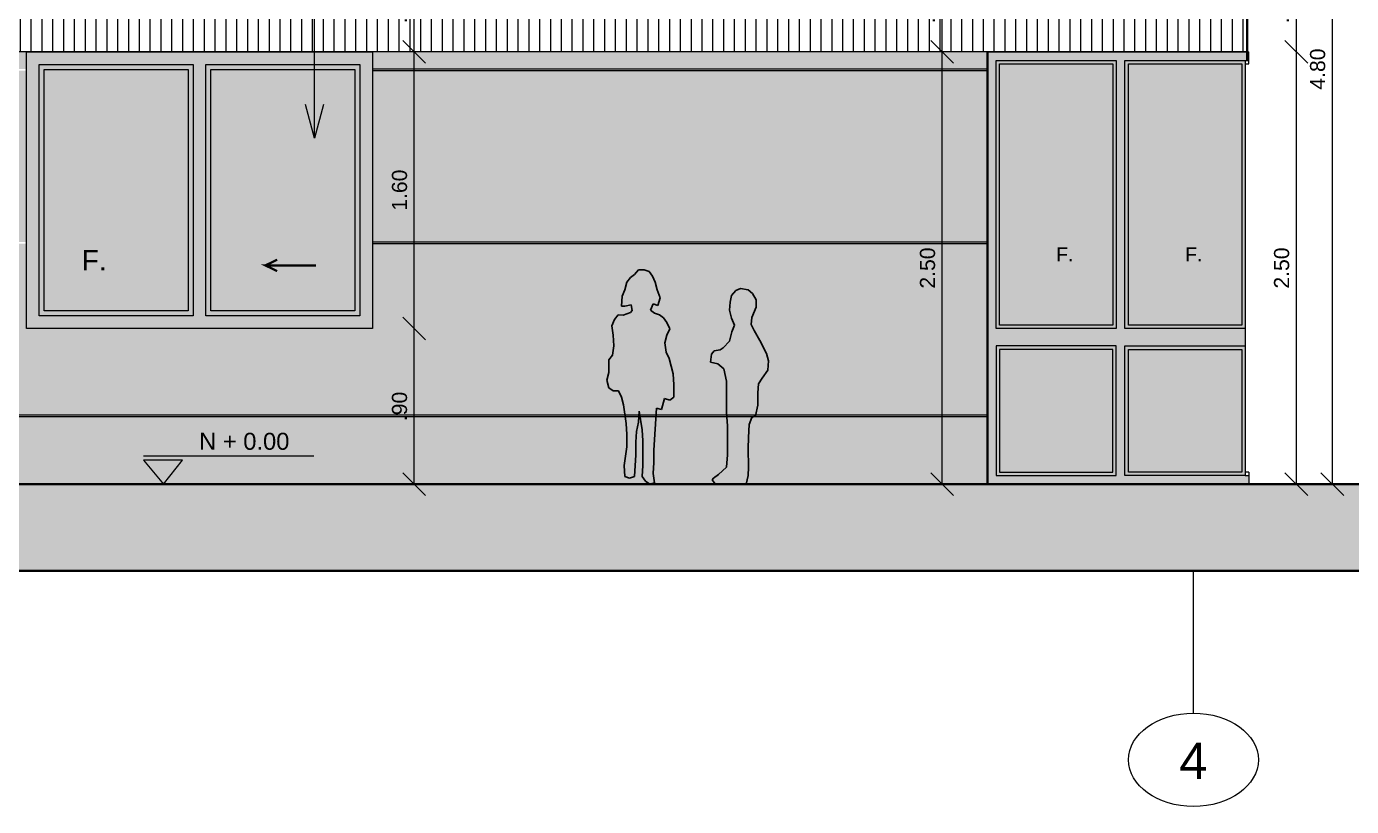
# Model space of a CAD drawing. Header units: metres. Extents: x 98211 to 98447, y 101204 to 101327.
# Drawn here: x 98428.15 to 98435.81, y 101317.55 to 101322.06 of the extents above; entities that cross this region are included whole.
import ezdxf
from ezdxf import colors
from ezdxf.entities.mleader import LeaderData, LeaderLine
from ezdxf.enums import TextEntityAlignment as Align
from ezdxf.math import Vec2, Vec3

# ---------------------------------------------------------------- set-up
doc = ezdxf.new("R2010")
doc.units = ezdxf.units.M
doc.header["$LTSCALE"] = 8
doc.header["$MEASUREMENT"] = 0
doc.header["$PDMODE"] = 1
doc.linetypes.add('DASHDOTX2', pattern=[2, 1, -0.5, 0, -0.5])
doc.layers.get('0').update_dxf_attribs({"linetype": 'CONTINUOUS', "lineweight": 9})
doc.layers.get('DEFPOINTS').update_dxf_attribs({"linetype": 'CONTINUOUS'})
for name, color, linetype, lineweight in [('A-PLAN-ACHU1', 105, 'CONTINUOUS', 9), ('A-PLAN-ACHU3', 250, 'CONTINUOUS', 0), ('A-PUER', 36, 'CONTINUOUS', 13), ('A-VENT', 1, 'CONTINUOUS', 15), ('A_ACHURADADOS', 9, 'CONTINUOUS', 0), ('A_EJES', 75, 'DASHDOTX2', 5), ('A_MURO', 7, 'CONTINUOUS', 40), ('A_MURO-ACHU', 254, 'CONTINUOUS', 0), ('A_PLAN-3', 51, 'CONTINUOUS', 40), ('A_PLAN-5', 100, 'CONTINUOUS', 20), ('A_PLAN-8', 8, 'CONTINUOUS', 13), ('A_TEXT-DIM', 54, 'CONTINUOUS', 13), ('A_TEXT-IDEN', 5, 'CONTINUOUS', 18), ('A_TEXT-NIVL', 54, 'CONTINUOUS', 20), ('A_TEXT-NOTA', 53, 'CONTINUOUS', 20), ('A_TEXT-SIMB', 195, 'CONTINUOUS', 20), ('A_VENT', 124, 'CONTINUOUS', 18)]:
    doc.layers.add(name, color=color, linetype=linetype, lineweight=lineweight)
doc.layers.add('personas', color=8, linetype='CONTINUOUS')
doc.layers.add('tr-blanco', color=7, linetype='CONTINUOUS', true_color=0xffffff)
doc.styles.add('ARIAL', font='arial.ttf')
doc.styles.add('DIM', font='arial.ttf')
doc.dimstyles.new('BAN_REP_1-50-2', dxfattribs={"dimtxt": 0.0875, "dimasz": 0.1313, "dimexe": 0.15, "dimexo": 0.03, "dimgap": 0.04, "dimtad": 1, "dimzin": 4, "dimdsep": 46, "dimtxsty": 'ARIAL', "dimblk": 'OBLIQUE', "dimcen": 0.075, "dimse1": 1, "dimse2": 1, "dimclrd": 256, "dimclre": 256, "dimclrt": 256, "dimadec": 0, "dimazin": 0, "dimtfac": 1, "dimtix": 1, "dimtofl": 0, "dimtmove": 1, "dimatfit": 3, "dimldrblk": 'OPEN90', "dimfxl": 1, "dimtolj": 1, "dimtzin": 0, "dimlwd": -1, "dimlwe": -1, "dimarcsym": 0})

# ---------------------------------------------------------------- blocks, each defined once
blk = doc.blocks.new('EJE')
at = {"layer": 'A_TEXT-SIMB'}
blk.add_ellipse((0, 0), major_axis=(-0.625, 0), ratio=0.7199999999997999, dxfattribs=at)
at = {"layer": 'A_TEXT-IDEN', "style": 'ARIAL'}
blk.add_attdef('EJE', text='', height=0.35, dxfattribs=at).set_placement((0, -0.1843279162767431), align=Align.CENTER)
blk = doc.blocks.new('Ventana 02')
at = {"layer": 'A-PLAN-ACHU1'}
h = blk.add_hatch(color=256, dxfattribs=at)
h.dxf.hatch_style = 1
h.set_gradient(color1=(91, 91, 91), color2=(173, 173, 173), tint=1)
h.paths.add_polyline_path([(99437.48780170607, 101768.1411029648), (99437.48780170607, 101766.6876389686), (99438.37691973078, 101766.6876389686), (99438.37691973078, 101768.1411029648)])
h.paths.add_polyline_path([(99438.34761253002, 101768.1117957641), (99438.34761253002, 101766.7169461693), (99437.51710890683, 101766.7169461693), (99437.51710890683, 101768.1117957641)], flags=16)
at = {"layer": 'A-PLAN-ACHU1', "true_color": 0x53c6c6, "transparency": 33554610}
h = blk.add_hatch(color=133, dxfattribs=at)
h.dxf.hatch_style = 1
h.set_gradient(color1=(158, 231, 255), tint=1)
h.paths.add_polyline_path([(99437.51710890683, 101766.7169461693), (99438.34761253002, 101766.7169461693), (99438.34761253002, 101768.1117957641), (99437.51710890683, 101768.1117957641)])
at = {"layer": 'A-PLAN-ACHU1'}
h = blk.add_hatch(color=256, dxfattribs=at)
h.dxf.hatch_style = 1
h.set_gradient(color1=(91, 91, 91), color2=(173, 173, 173), tint=1)
h.paths.add_polyline_path([(99438.45018773258, 101768.1411029648), (99438.45018773258, 101766.6876389686), (99439.33930575727, 101766.6876389685), (99439.33930575727, 101768.1411029648)])
h.paths.add_polyline_path([(99439.3099985565, 101768.1117957641), (99439.3099985565, 101766.7169461693), (99438.47949493333, 101766.7169461693), (99438.47949493333, 101768.1117957641)], flags=16)
at = {"layer": 'A-PLAN-ACHU1', "true_color": 0x53c6c6, "transparency": 33554610}
h = blk.add_hatch(color=133, dxfattribs=at)
h.dxf.hatch_style = 1
h.set_gradient(color1=(158, 231, 255), rotation=180, tint=1)
h.paths.add_polyline_path([(99438.47949493333, 101766.7169461693), (99439.3099985565, 101766.7169461693), (99439.3099985565, 101768.1117957641), (99438.47949493333, 101768.1117957641)])
at = {"layer": 'A-PUER', "transparency": 33554687}
h = blk.add_hatch(color=256, dxfattribs=at)
h.dxf.hatch_style = 1
h.set_gradient(color1=(91, 91, 91), color2=(214, 214, 214), rotation=199.87071594597154, tint=1, name='CURVED')
h.paths.add_polyline_path([(99437.41453370421, 101768.2143709667), (99437.41453370421, 101766.6143709667), (99439.41257375912, 101766.6143709667), (99439.41257375912, 101768.2143709667)])
h.paths.add_polyline_path([(99438.45018773258, 101768.1411029648), (99439.33930575727, 101768.1411029648), (99439.33930575727, 101766.6876389685), (99438.45018773258, 101766.6876389686)], flags=16)
h.paths.add_polyline_path([(99438.37691973078, 101768.1411029648), (99438.37691973078, 101766.6876389686), (99437.48780170607, 101766.6876389686), (99437.48780170607, 101768.1411029648)], flags=16)
h.paths.add_polyline_path([(99438.47949493333, 101768.1117957641), (99439.3099985565, 101768.1117957641), (99439.3099985565, 101766.7169461693), (99438.47949493333, 101766.7169461693)], flags=0)
h.paths.add_polyline_path([(99438.34761253002, 101768.1117957641), (99438.34761253002, 101766.7169461693), (99437.51710890683, 101766.7169461693), (99437.51710890683, 101768.1117957641)], flags=0)
at = {"layer": 'A-VENT'}
for points in [[(99437.41453370421, 101768.2143709667), (99439.41257375912, 101768.2143709667), (99439.41257375912, 101766.6143709667), (99437.41453370421, 101766.6143709667)], [(99438.37691973078, 101768.1411029648), (99438.37691973078, 101766.6876389686), (99437.48780170607, 101766.6876389686), (99437.48780170607, 101768.1411029648)], [(99438.45018773258, 101766.6876389686), (99438.45018773258, 101768.1411029648), (99439.33930575727, 101768.1411029648), (99439.33930575727, 101766.6876389685)]]:
    blk.add_lwpolyline(points, close=True, dxfattribs=at)
at = {"layer": 'A-VENT', "const_width": 0.01342507636606186}
blk.add_lwpolyline([(99439.08574373464, 101766.9794998997), (99438.79501444205, 101766.9794998997), (99438.86213982388, 101766.9464248163), (99438.79501444205, 101766.9794998997), (99438.86213982388, 101767.0125749832)], dxfattribs=at)
at = {"layer": 'A_PLAN-8'}
for points in [[(99438.34761253002, 101768.1117957641), (99438.34761253002, 101766.7169461693), (99437.51710890683, 101766.7169461693), (99437.51710890683, 101768.1117957641)], [(99438.47949493333, 101766.7169461693), (99438.47949493333, 101768.1117957641), (99439.3099985565, 101768.1117957641), (99439.3099985565, 101766.7169461693)]]:
    blk.add_lwpolyline(points, close=True, dxfattribs=at)
at = {"layer": 'A_TEXT-DIM', "color": 1, "insert": (99437.87799306186, 101767.0676968368), "char_height": 0.1172288029287937, "width": 26.61519963930784, "attachment_point": 3, "style": 'DIM'}
blk.add_mtext('F.', dxfattribs=at)
blk = doc.blocks.new('Ventana 03-1')
at = {"layer": 'A-PLAN-ACHU1', "true_color": 0x53c6c6, "transparency": 33554610}
h = blk.add_hatch(color=133, dxfattribs=at)
h.dxf.hatch_style = 1
h.set_gradient(color1=(158, 231, 255), tint=1)
h.paths.add_polyline_path([(99433.98170250664, 101759.7547895517), (99434.63670250667, 101759.7547895517), (99434.63670250667, 101761.2647895517), (99433.98170250664, 101761.2647895517)])
h = blk.add_hatch(color=133, dxfattribs=at)
h.dxf.hatch_style = 1
h.set_gradient(color1=(158, 231, 255), rotation=180, tint=1)
h.paths.add_polyline_path([(99434.72670250664, 101759.7547895517), (99435.38170250665, 101759.7547895524), (99435.38170250665, 101761.2647895524), (99434.72670250665, 101761.2647895517)])
h = blk.add_hatch(color=133, dxfattribs=at)
h.dxf.hatch_style = 1
h.set_gradient(color1=(158, 231, 255), tint=1)
h.paths.add_polyline_path([(99433.98170250664, 101759.6147895517), (99433.98170250664, 101758.9047895517), (99434.63670250667, 101758.9047895517), (99434.63670250667, 101759.6147895517)])
h = blk.add_hatch(color=133, dxfattribs=at)
h.dxf.hatch_style = 1
h.set_gradient(color1=(158, 231, 255), rotation=180, tint=1)
h.paths.add_polyline_path([(99435.38170250665, 101759.6147895524), (99434.72670250664, 101759.6147895517), (99434.72670250662, 101758.904789553), (99435.38170250665, 101758.9047895524)])
at = {"layer": 'A-PLAN-ACHU3'}
h = blk.add_hatch(color=252, dxfattribs=at)
h.dxf.hatch_style = 1
h.paths.add_polyline_path([(99434.65670250668, 101759.7347895517), (99434.65670250668, 101761.2847895517), (99433.96170250664, 101761.2847895517), (99433.96170250664, 101759.7347895517)])
h.paths.add_polyline_path([(99434.63670250667, 101761.2647895517), (99434.63670250667, 101759.7547895517), (99433.98170250664, 101759.7547895517), (99433.98170250664, 101761.2647895517)], flags=16)
h = blk.add_hatch(color=252, dxfattribs=at)
h.dxf.hatch_style = 1
h.paths.add_polyline_path([(99434.70670250665, 101761.2847895517), (99434.70670250664, 101759.7347895517), (99435.40170250666, 101759.7347895524), (99435.40170250666, 101761.2847895524)])
h.paths.add_polyline_path([(99435.38170250665, 101761.2647895524), (99434.72670250665, 101761.2647895517), (99434.72670250664, 101759.7547895517), (99435.38170250665, 101759.7547895524)], flags=16)
h = blk.add_hatch(color=252, dxfattribs=at)
h.dxf.hatch_style = 1
h.paths.add_polyline_path([(99434.65670250668, 101759.6347895517), (99433.96170250664, 101759.6347895517), (99433.96170250664, 101758.8847895517), (99434.65670250668, 101758.8847895517)])
h.paths.add_polyline_path([(99434.63670250667, 101759.6147895517), (99434.63670250667, 101758.9047895517), (99433.98170250664, 101758.9047895517), (99433.98170250664, 101759.6147895517)], flags=16)
h = blk.add_hatch(color=252, dxfattribs=at)
h.dxf.hatch_style = 1
h.paths.add_polyline_path([(99434.70670250664, 101759.6347895517), (99434.70670250662, 101758.884789553), (99435.40170250666, 101758.8847895524), (99435.40170250666, 101759.6347895524)])
h.paths.add_polyline_path([(99435.38170250665, 101759.6147895524), (99435.38170250665, 101758.9047895524), (99434.72670250662, 101758.904789553), (99434.72670250664, 101759.6147895517)], flags=16)
at = {"layer": 'A-PUER', "transparency": 33554687}
h = blk.add_hatch(color=256, dxfattribs=at)
h.dxf.hatch_style = 1
h.set_gradient(color1=(91, 91, 91), color2=(214, 214, 214), rotation=199.87071594597154, tint=1, name='CURVED')
h.paths.add_polyline_path([(99434.70670250664, 101759.7347895517), (99434.70670250665, 101761.2847895517), (99435.40170250666, 101761.2847895524), (99435.42170250666, 101761.2847895524), (99435.42170250666, 101761.3347895524), (99433.91170250665, 101761.3347895517), (99433.91170250665, 101758.8347895517), (99435.42170250666, 101758.8347895524), (99435.42170250666, 101758.8847895524), (99435.40170250666, 101758.8847895524), (99434.70670250662, 101758.884789553), (99434.70670250664, 101759.6347895517), (99435.40170250666, 101759.6347895524), (99435.40170250666, 101759.7347895524)])
h.paths.add_polyline_path([(99434.65670250668, 101759.7347895517), (99433.96170250664, 101759.7347895517), (99433.96170250664, 101761.2847895517), (99434.65670250668, 101761.2847895517)], flags=16)
h.paths.add_polyline_path([(99434.63670250667, 101759.7547895517), (99433.98170250664, 101759.7547895517), (99433.98170250664, 101761.2647895517), (99434.63670250667, 101761.2647895517)], flags=0)
h.paths.add_polyline_path([(99434.63670250667, 101759.6147895517), (99434.63670250667, 101758.9047895517), (99433.98170250664, 101758.9047895517), (99433.98170250664, 101759.6147895517)], flags=16)
at = {"layer": 'A-VENT'}
blk.add_lwpolyline([(99433.96170250664, 101761.2847895517), (99434.65670250668, 101761.2847895517), (99434.65670250668, 101759.7347895517), (99433.96170250664, 101759.7347895517)], close=True, dxfattribs=at)
for points in [[(99435.40170250666, 101759.7347895524), (99434.70670250664, 101759.7347895517), (99434.70670250665, 101761.2847895517), (99435.40170250666, 101761.2847895524), (99435.40170250666, 101758.8847895524), (99434.70670250662, 101758.884789553), (99434.70670250664, 101759.6347895517), (99435.40170250666, 101759.6347895524)], [(99435.40170250666, 101761.2847895524), (99435.42170250666, 101761.2847895524)], [(99435.40170250666, 101761.2647895524), (99435.42170250666, 101761.2647895524)], [(99434.65670250668, 101758.884789553), (99434.65670250668, 101759.6347895517), (99433.96170250664, 101759.6347895517), (99433.96170250664, 101758.8847895517), (99434.65670250668, 101758.8847895517)]]:
    blk.add_lwpolyline(points, dxfattribs=at)
at = {"layer": 'A_PLAN-8'}
for points in [[(99433.98170250664, 101761.2647895517), (99434.63670250667, 101761.2647895517), (99434.63670250667, 101759.7547895517), (99433.98170250664, 101759.7547895517)], [(99435.38170250665, 101759.7547895524), (99434.72670250664, 101759.7547895517), (99434.72670250665, 101761.2647895517), (99435.38170250665, 101761.2647895524)], [(99434.63670250667, 101758.9047895517), (99434.63670250667, 101759.6147895517), (99433.98170250664, 101759.6147895517), (99433.98170250664, 101758.9047895517)], [(99435.38170250665, 101759.6147895524), (99435.38170250665, 101758.9047895524), (99434.72670250662, 101758.904789553), (99434.72670250664, 101759.6147895517)]]:
    blk.add_lwpolyline(points, close=True, dxfattribs=at)
at = {"layer": 'A_TEXT-DIM', "color": 1}
for points in [[(99435.42170250666, 101758.9047895524), (99435.40170250666, 101758.9047895524)], [(99435.40170250666, 101758.8847895524), (99435.42170250666, 101758.8847895524)]]:
    blk.add_lwpolyline(points, dxfattribs=at)
at = {"layer": 'A_VENT'}
for p, q in [((99433.91170250665, 101761.3347895517), (99435.42170250666, 101761.3347895524)), ((99435.42170250666, 101761.2647895524), (99435.42170250666, 101761.3347895524)), ((99435.42170250666, 101758.9047895524), (99435.42170250666, 101758.8347895524)), ((99433.91170250665, 101758.8347895517), (99435.42170250666, 101758.8347895524))]:
    blk.add_line(p, q, dxfattribs=at)
at = {"layer": 'A_TEXT-DIM', "color": 1, "char_height": 0.08, "width": 18.16290807335072, "attachment_point": 1, "style": 'DIM'}
for insert in [(99434.30920250666, 101760.2036835714), (99435.05420250665, 101760.2036835714)]:
    blk.add_mtext('F.', dxfattribs=dict(at, insert=insert))
blk = doc.blocks.new('NIVEL ARQUITECTONICO')
at = {"layer": 'A_TEXT-NIVL'}
blk.add_line((-0.8796110306545302, 0), (0, 0), dxfattribs=at)
blk.add_lwpolyline([(-0.7760778259620622, -0.1463701808686722), (-0.678499982963416, -0.02137018086889952), (-0.8784999829634046, -0.02137018086867215)], close=True, dxfattribs=at)
at = {"layer": 'A_TEXT-NOTA', "linetype": 'Continuous', "style": 'ARIAL'}
blk.add_attdef('Q', (-0.5918833609057117, 0.03175465794911503), '', height=0.0875, dxfattribs=at)
blk = doc.blocks.new('_Open30')
at = {"color": 0, "linetype": 'ByBlock', "lineweight": -2}
for p, q in [((-1, 0.26794919), (0, 0)), ((0, 0), (-1, -0.26794919)), ((0, 0), (-1, 0))]:
    blk.add_line(p, q, dxfattribs=at)
blk = doc.blocks.new('niño1')
at = {"layer": 'tr-blanco'}
blk.add_hatch(color=256, dxfattribs=at).paths.add_polyline_path([(0.03075719367188867, 0.7021590584845399), (0.04373655184462777, 0.6859413313577534), (0.05022622058459092, 0.6437752257770626), (0.01128818748111371, 0.6340445895039011), (-0.02116019760433119, 0.6080962110427208), (-0.03413953506969847, 0.5432252874816186), (-0.03413953506969847, 0.439431803766638), (-0.03413953506969847, 0.3778044256323483), (-0.04062920380965807, 0.3096899566444336), (-0.04062920380965807, 0.2221142000489635), (-0.04062920380965807, 0.1572432764951373), (-0.03413953506969847, 0.092372352934035), (0.00804335311113391, 0.05344979277288076), (0.03400202804186847, 0.03398852022655774), (0.04049171748920344, 0.02425788394612027), (0.02426752494648099, 0.004796596338564996), (0, 0), (-0.08436575565428939, 0.003243545426812489), (-0.1379743176366901, 0.001553050911752507), (-0.1477088207320776, 0.04696270192653174), (-0.1509536551020574, 0.092372352934035), (-0.1477088207320776, 0.1896787458026665), (-0.1509536551020574, 0.2480625785101438), (-0.1541984894720372, 0.316177047498055), (-0.1671778476447798, 0.3518560622324003), (-0.1866468538355548, 0.3615866985055618), (-0.1996262120082974, 0.4167269857862266), (-0.1996262120082974, 0.4815979093473288), (-0.2028710463782772, 0.5302511057816446), (-0.2223400732909795, 0.5594430146084051), (-0.2515436032990728, 0.6016091201890958), (-0.254788437669049, 0.6502623166234116), (-0.2450539345591132, 0.6891848767845659), (-0.2093607151182404, 0.7572993457724806), (-0.1801571851101471, 0.8091960876263329), (-0.1639330132748, 0.8416315569411381), (-0.1671778476447798, 0.8773105566142476), (-0.18989170891291, 0.9324508438949124), (-0.18989170891291, 0.9713734040560666), (-0.1704226820002077, 1.00380885830964), (-0.1477088207320776, 1.023270145917195), (-0.1087707876286004, 1.029757236763544), (-0.08281209199049044, 1.020026600490382), (-0.06009823070781195, 0.9940782220292022), (-0.05360856198240072, 0.9583992223560927), (-0.05036372761242092, 0.9162331167754019), (-0.06009823070781195, 0.8740670111874351), (-0.07632240254315548, 0.8383879964530934), (-0.06334306507779175, 0.8027089967799839), (-0.05036372761242092, 0.7540558003456681), (-0.01791534252697957, 0.7183767856113263), (-0.00169117069162894, 0.7086461493381648)])
for p, q in [((-0.18989170891291, 0.9713734040560666), (-0.1704226820002077, 1.00380885830964)), ((-0.1704226820002077, 1.00380885830964), (-0.1477088207320776, 1.023270145917195)), ((-0.1477088207320776, 1.023270145917195), (-0.1087707876286004, 1.029757236763544)), ((-0.1087707876286004, 1.029757236763544), (-0.08281209199049044, 1.020026600490382)), ((-0.08281209199049044, 1.020026600490382), (-0.06009823070781195, 0.9940782220292022)), ((-0.06009823070781195, 0.9940782220292022), (-0.05360856198240072, 0.9583992223560927)), ((-0.18989170891291, 0.9324508438949124), (-0.18989170891291, 0.9713734040560666)), ((-0.1671778476447798, 0.8773105566142476), (-0.18989170891291, 0.9324508438949124)), ((-0.05036372761242092, 0.9162331167754019), (-0.06009823070781195, 0.8740670111874351)), ((-0.05360856198240072, 0.9583992223560927), (-0.05036372761242092, 0.9162331167754019)), ((-0.1801571851101471, 0.8091960876263329), (-0.1639330132748, 0.8416315569411381)), ((-0.1639330132748, 0.8416315569411381), (-0.1671778476447798, 0.8773105566142476)), ((-0.06009823070781195, 0.8740670111874351), (-0.07632240254315548, 0.8383879964530934)), ((-0.07632240254315548, 0.8383879964530934), (-0.06334306507779175, 0.8027089967799839)), ((-0.2093607151182404, 0.7572993457724806), (-0.1801571851101471, 0.8091960876263329)), ((-0.06334306507779175, 0.8027089967799839), (-0.05036372761242092, 0.7540558003456681)), ((-0.2450539345591132, 0.6891848767845659), (-0.2093607151182404, 0.7572993457724806)), ((-0.05036372761242092, 0.7540558003456681), (-0.01791534252697957, 0.7183767856113263)), ((-0.01791534252697957, 0.7183767856113263), (-0.00169117069162894, 0.7086461493381648)), ((-0.00169117069162894, 0.7086461493381648), (0.03075719367188867, 0.7021590584845399)), ((0.03075719367188867, 0.7021590584845399), (0.04373655184462777, 0.6859413313577534)), ((-0.254788437669049, 0.6502623166234116), (-0.2450539345591132, 0.6891848767845659)), ((-0.2515436032990728, 0.6016091201890958), (-0.254788437669049, 0.6502623166234116)), ((0.01128818748111371, 0.6340445895039011), (-0.02116019760433119, 0.6080962110427208)), ((0.05022622058459092, 0.6437752257770626), (0.01128818748111371, 0.6340445895039011)), ((0.04373655184462777, 0.6859413313577534), (0.05022622058459092, 0.6437752257770626)), ((-0.2223400732909795, 0.5594430146084051), (-0.2515436032990728, 0.6016091201890958)), ((-0.2028710463782772, 0.5302511057816446), (-0.2223400732909795, 0.5594430146084051)), ((-0.02116019760433119, 0.6080962110427208), (-0.03413953506969847, 0.5432252874816186)), ((-0.1996262120082974, 0.4815979093473288), (-0.2028710463782772, 0.5302511057816446)), ((-0.03413953506969847, 0.5432252874816186), (-0.03413953506969847, 0.439431803766638)), ((-0.1996262120082974, 0.4167269857862266), (-0.1996262120082974, 0.4815979093473288)), ((-0.03413953506969847, 0.439431803766638), (-0.03413953506969847, 0.3778044256323483)), ((-0.1866468538355548, 0.3615866985055618), (-0.1996262120082974, 0.4167269857862266)), ((-0.1671778476447798, 0.3518560622324003), (-0.1866468538355548, 0.3615866985055618)), ((-0.1541984894720372, 0.316177047498055), (-0.1671778476447798, 0.3518560622324003)), ((-0.03413953506969847, 0.3778044256323483), (-0.04062920380965807, 0.3096899566444336)), ((-0.1509536551020574, 0.2480625785101438), (-0.1541984894720372, 0.316177047498055)), ((-0.04062920380965807, 0.3096899566444336), (-0.04062920380965807, 0.2221142000489635)), ((-0.1477088207320776, 0.1896787458026665), (-0.1509536551020574, 0.2480625785101438)), ((-0.04062920380965807, 0.2221142000489635), (-0.04062920380965807, 0.1572432764951373)), ((-0.1509536551020574, 0.092372352934035), (-0.1477088207320776, 0.1896787458026665)), ((-0.04062920380965807, 0.1572432764951373), (-0.03413953506969847, 0.092372352934035)), ((-0.1477088207320776, 0.04696270192653174), (-0.1509536551020574, 0.092372352934035)), ((-0.03413953506969847, 0.092372352934035), (0.00804335311113391, 0.05344979277288076)), ((-0.1379743176366901, 0.001553050911752507), (-0.1477088207320776, 0.04696270192653174)), ((-0.08436575565428939, 0.003243545426812489), (-0.1379743176366901, 0.001553050911752507)), ((0, 0), (-0.08436575565428939, 0.003243545426812489)), ((0.02426752494648099, 0.004796596338564996), (0, 0)), ((0.00804335311113391, 0.05344979277288076), (0.03400202804186847, 0.03398852022655774)), ((0.04049171748920344, 0.02425788394612027), (0.02426752494648099, 0.004796596338564996)), ((0.03400202804186847, 0.03398852022655774), (0.04049171748920344, 0.02425788394612027))]:
    blk.add_line(p, q)
blk = doc.blocks.new('10')
at = {"layer": 'tr-blanco'}
blk.add_hatch(color=256, dxfattribs=at).paths.add_polyline_path([(-0.1088274000004006, 0.4769505400057703), (-0.1397066000003981, 0.4670237000057682), (-0.1636646000003985, 0.4849837300057693), (-0.1636646000003985, 0.5568335300057683), (-0.1596716000003973, 0.6197051300057694), (-0.1357136000004004, 0.7095234300057705), (-0.1197537000003983, 0.7454483300057682), (-0.1117677000003994, 0.7993296300057686), (-0.1237467000003996, 0.8442327300057677), (-0.1397066000003981, 0.880157630005769), (-0.1237467000003996, 0.9160825300057702), (-0.1037817000003969, 0.9430292300057665), (-0.0798358000003958, 0.9609977300057686), (-0.05189690000039704, 0.96997593000577), (-0.02793890000039667, 0.9879323300057692), (-0.0439109000003981, 1.023857230005767), (-0.07184980000039687, 1.014879030005769), (-0.08382880000039705, 1.059782130005768), (-0.06785680000039918, 1.10469733000577), (-0.05588990000040184, 1.149600430005769), (-0.03991790000040041, 1.185525330005767), (-0.01996500000039703, 1.212472030005767), (0.007985999999601034, 1.221450230005768), (0.03991789999960105, 1.221450230005768), (0.06386379999960212, 1.194503530005768), (0.0878096999996032, 1.176547130005769), (0.1077746999996023, 1.149600430005769), (0.119753699999599, 1.10469733000577), (0.1357135999996011, 1.068772430005769), (0.1393314999996029, 1.01175723000577), (0.119354399999601, 1.01175723000577), (0.08272769999960161, 1.019670630005766), (0.0773189999996049, 0.9867949300057681), (0.08772499999960104, 0.9751426300057666), (0.1285140999995988, 0.9593279300057667), (0.1590423999995991, 0.9618326300057696), (0.1796244999996048, 0.9340510300057687), (0.1955843999995999, 0.8981261300057675), (0.1876104999996038, 0.8442327300057677), (0.1836174999996025, 0.7813732300057694), (0.1916034999996015, 0.7274798300057697), (0.2115563999996013, 0.7005331300057662), (0.2115563999996013, 0.6286833300057673), (0.2235353999996015, 0.5837802300057682), (0.2115563999996013, 0.5388771300057691), (0.1876104999996038, 0.520908630005767), (0.1556785999996038, 0.520908630005767), (0.1397065999996023, 0.4849837300057693), (0.1277275999995986, 0.4400806300057702), (0.1117676999996036, 0.33230593000577), (0.1077746999996023, 0.2694367500057666), (0.1077746999996023, 0.1975869500057676), (0.1237345999996009, 0.08981225000576742), (0.119753699999599, 0.02694307000576757), (0.09180269999960089, 0.01796245000576846), (0.06386379999960212, 0.02694307000576757), (0.05587779999960318, 0.1526802200057666), (0.05587779999960318, 0.2245312300057662), (0.05188479999960194, 0.287399200005769), (0.03991789999960105, 0.3412865500057691), (0.0359248999995998, 0.404155730005769), (0.01995289999959837, 0.2963810300057688), (0.01595989999960068, 0.2335118500057689), (0.01595989999960068, 0.08981225000576742), (0.01995289999959837, 0.02694307000576757), (-3.979039320256561e-13, 5.766054300693213e-12), (-0.02394590000039898, -0.0179624499942328), (-0.05189690000039704, -0.00898182999423014), (-0.0439109000003981, 0.04490552000576642), (-0.04790390000039579, 0.1077747000057698), (-0.04790390000039579, 0.1796245000057688), (-0.06330720000039847, 0.4222972600057702), (-0.09181480000039954, 0.4131363500057681)])
at = {"linetype": 'Continuous'}
for p, q in [((-0.06785680000039918, 1.10469733000577), (-0.05588990000040184, 1.149600430005769)), ((-0.05588990000040184, 1.149600430005769), (-0.03991790000040041, 1.185525330005767)), ((-0.03991790000040041, 1.185525330005767), (-0.01996500000039703, 1.212472030005767)), ((-0.01996500000039703, 1.212472030005767), (0.007985999999601034, 1.221450230005768)), ((0.007985999999601034, 1.221450230005768), (0.03991789999960105, 1.221450230005768)), ((0.03991789999960105, 1.221450230005768), (0.06386379999960212, 1.194503530005768)), ((0.06386379999960212, 1.194503530005768), (0.0878096999996032, 1.176547130005769)), ((0.0878096999996032, 1.176547130005769), (0.1077746999996023, 1.149600430005769)), ((0.1077746999996023, 1.149600430005769), (0.119753699999599, 1.10469733000577)), ((-0.08382880000039705, 1.059782130005768), (-0.06785680000039918, 1.10469733000577)), ((0.119753699999599, 1.10469733000577), (0.1357135999996011, 1.068772430005769)), ((-0.07184980000039687, 1.014879030005769), (-0.08382880000039705, 1.059782130005768)), ((-0.0439109000003981, 1.023857230005767), (-0.07184980000039687, 1.014879030005769)), ((-0.02793890000039667, 0.9879323300057692), (-0.0439109000003981, 1.023857230005767)), ((0.0773189999996049, 0.9867949300057681), (0.08272769999960161, 1.019670630005766)), ((0.08272769999960161, 1.019670630005766), (0.119354399999601, 1.01175723000577)), ((0.119354399999601, 1.01175723000577), (0.1393314999996029, 1.01175723000577)), ((0.1357135999996011, 1.068772430005769), (0.1393314999996029, 1.01175723000577)), ((-0.1237467000003996, 0.9160825300057702), (-0.1037817000003969, 0.9430292300057665)), ((-0.1037817000003969, 0.9430292300057665), (-0.0798358000003958, 0.9609977300057686)), ((-0.0798358000003958, 0.9609977300057686), (-0.05189690000039704, 0.96997593000577)), ((-0.05189690000039704, 0.96997593000577), (-0.02793890000039667, 0.9879323300057692)), ((0.08772499999960104, 0.9751426300057666), (0.0773189999996049, 0.9867949300057681)), ((0.1285140999995988, 0.9593279300057667), (0.08772499999960104, 0.9751426300057666)), ((0.1590423999995991, 0.9618326300057696), (0.1285140999995988, 0.9593279300057667)), ((0.1590423999995991, 0.9618326300057696), (0.1796244999996048, 0.9340510300057687)), ((0.1796244999996048, 0.9340510300057687), (0.1955843999995999, 0.8981261300057675)), ((-0.1397066000003981, 0.880157630005769), (-0.1237467000003996, 0.9160825300057702)), ((-0.1237467000003996, 0.8442327300057677), (-0.1397066000003981, 0.880157630005769)), ((-0.1117677000003994, 0.7993296300057686), (-0.1237467000003996, 0.8442327300057677)), ((0.1876104999996038, 0.8442327300057677), (0.1836174999996025, 0.7813732300057694)), ((0.1955843999995999, 0.8981261300057675), (0.1876104999996038, 0.8442327300057677)), ((-0.1197537000003983, 0.7454483300057682), (-0.1117677000003994, 0.7993296300057686)), ((0.1836174999996025, 0.7813732300057694), (0.1916034999996015, 0.7274798300057697)), ((-0.1596716000003973, 0.6197051300057694), (-0.1357136000004004, 0.7095234300057705)), ((-0.1357136000004004, 0.7095234300057705), (-0.1197537000003983, 0.7454483300057682)), ((0.1916034999996015, 0.7274798300057697), (0.2115563999996013, 0.7005331300057662)), ((0.2115563999996013, 0.7005331300057662), (0.2115563999996013, 0.6286833300057673)), ((-0.1636646000003985, 0.5568335300057683), (-0.1596716000003973, 0.6197051300057694)), ((0.2115563999996013, 0.6286833300057673), (0.2235353999996015, 0.5837802300057682)), ((-0.1636646000003985, 0.4849837300057693), (-0.1636646000003985, 0.5568335300057683)), ((0.2115563999996013, 0.5388771300057691), (0.1876104999996038, 0.520908630005767)), ((0.2235353999996015, 0.5837802300057682), (0.2115563999996013, 0.5388771300057691)), ((-0.1397066000003981, 0.4670237000057682), (-0.1636646000003985, 0.4849837300057693)), ((-0.1088274000004006, 0.4769505400057703), (-0.1397066000003981, 0.4670237000057682)), ((-0.09181480000039954, 0.4131363500057681), (-0.1088274000004006, 0.4769505400057703)), ((0.1397065999996023, 0.4849837300057693), (0.1277275999995986, 0.4400806300057702)), ((0.1556785999996038, 0.520908630005767), (0.1397065999996023, 0.4849837300057693)), ((0.1876104999996038, 0.520908630005767), (0.1556785999996038, 0.520908630005767)), ((-0.06330720000039847, 0.4222972600057702), (-0.09181480000039954, 0.4131363500057681)), ((-0.04790390000039579, 0.1796245000057688), (-0.06330720000039847, 0.4222972600057702)), ((0.0359248999995998, 0.404155730005769), (0.01995289999959837, 0.2963810300057688)), ((0.03991789999960105, 0.3412865500057691), (0.0359248999995998, 0.404155730005769)), ((0.1277275999995986, 0.4400806300057702), (0.1117676999996036, 0.33230593000577)), ((0.05188479999960194, 0.287399200005769), (0.03991789999960105, 0.3412865500057691)), ((0.1117676999996036, 0.33230593000577), (0.1077746999996023, 0.2694367500057666)), ((0.01995289999959837, 0.2963810300057688), (0.01595989999960068, 0.2335118500057689)), ((0.01595989999960068, 0.2335118500057689), (0.01595989999960068, 0.08981225000576742)), ((0.05587779999960318, 0.2245312300057662), (0.05188479999960194, 0.287399200005769)), ((0.1077746999996023, 0.2694367500057666), (0.1077746999996023, 0.1975869500057676)), ((-0.04790390000039579, 0.1077747000057698), (-0.04790390000039579, 0.1796245000057688)), ((0.05587779999960318, 0.1526802200057666), (0.05587779999960318, 0.2245312300057662)), ((0.1077746999996023, 0.1975869500057676), (0.1237345999996009, 0.08981225000576742)), ((-0.0439109000003981, 0.04490552000576642), (-0.04790390000039579, 0.1077747000057698)), ((0.01595989999960068, 0.08981225000576742), (0.01995289999959837, 0.02694307000576757)), ((0.06386379999960212, 0.02694307000576757), (0.05587779999960318, 0.1526802200057666)), ((0.1237345999996009, 0.08981225000576742), (0.119753699999599, 0.02694307000576757)), ((-0.05189690000039704, -0.00898182999423014), (-0.0439109000003981, 0.04490552000576642)), ((-3.979039320256561e-13, 5.766054300693213e-12), (-0.02394590000039898, -0.0179624499942328)), ((0.01995289999959837, 0.02694307000576757), (-3.979039320256561e-13, 5.766054300693213e-12)), ((0.09180269999960089, 0.01796245000576846), (0.06386379999960212, 0.02694307000576757)), ((0.119753699999599, 0.02694307000576757), (0.09180269999960089, 0.01796245000576846)), ((-0.02394590000039898, -0.0179624499942328), (-0.05189690000039704, -0.00898182999423014))]:
    blk.add_line(p, q, dxfattribs=at)
blk = doc.blocks.new('_Oblique')
at = {"color": 0, "linetype": 'ByBlock', "lineweight": -2}
blk.add_line((-0.5, -0.5), (0.5, 0.5), dxfattribs=at)
blk = doc.blocks.new('*D177')
at = {"layer": 'A_TEXT-DIM', "transparency": 16777216}
blk.add_line((98435.48703210184, 101319.4165051083), (98435.48703210184, 101321.9165051087), dxfattribs=at)
at = {"layer": 'DEFPOINTS', "color": 0, "transparency": 16777216}
for p in [(98435.21228568022, 101321.9165051087), (98435.48703210184, 101321.9165051087), (98435.21228568022, 101319.4165051083)]:
    blk.add_point(p, dxfattribs=at)
at = {"layer": 'A_TEXT-DIM', "transparency": 16777216, "xscale": 0.1313, "yscale": 0.1313, "zscale": 0.1313}
for p, rotation in [((98435.48703210184, 101321.9165051087), 90), ((98435.48703210184, 101319.4165051083), 270)]:
    blk.add_blockref('_Oblique', p, dxfattribs=dict(at, rotation=rotation))
at = {"layer": 'A_TEXT-DIM', "transparency": 16777216, "insert": (98435.40235696538, 101320.6665051086), "char_height": 0.0875, "attachment_point": 5, "rotation": 90, "style": 'ARIAL'}
blk.add_mtext('\\A1;2.50', dxfattribs=at)
blk = doc.blocks.new('_Open90')
at = {"color": 0, "linetype": 'ByBlock', "lineweight": -2}
for p, q in [((0, 0), (-1, 0)), ((-0.5, 0.5), (0, 0)), ((0, 0), (-0.5, -0.5))]:
    blk.add_line(p, q, dxfattribs=at)
blk = doc.blocks.new('*D178')
at = {"layer": 'A_TEXT-DIM', "transparency": 16777216}
blk.add_line((98435.48703210184, 101321.9165051087), (98435.48703210184, 101322.4165027177), dxfattribs=at)
at = {"layer": 'DEFPOINTS', "color": 0, "transparency": 16777216}
for p in [(98435.20228631767, 101322.4165027177, -1193.422), (98435.48703210184, 101322.4165027177), (98435.21228568022, 101321.9165051087)]:
    blk.add_point(p, dxfattribs=at)
at = {"layer": 'A_TEXT-DIM', "transparency": 16777216, "xscale": 0.1313, "yscale": 0.1313, "zscale": 0.1313}
for p, rotation in [((98435.48703210184, 101322.4165027177), 90), ((98435.48703210184, 101321.9165051087), 270)]:
    blk.add_blockref('_Oblique', p, dxfattribs=dict(at, rotation=rotation))
at = {"layer": 'A_TEXT-DIM', "transparency": 16777216, "insert": (98435.40235696538, 101322.1665039132), "char_height": 0.0875, "attachment_point": 5, "rotation": 90, "style": 'ARIAL'}
blk.add_mtext('\\A1;.50', dxfattribs=at)
blk = doc.blocks.new('*D181')
at = {"layer": 'A_TEXT-DIM', "transparency": 16777216}
blk.add_line((98435.69499483879, 101319.4165051083), (98435.69499483879, 101324.216502718), dxfattribs=at)
at = {"layer": 'DEFPOINTS', "color": 0, "transparency": 16777216}
for p in [(98435.20206079849, 101324.216502718, -1137.516130522038), (98435.69499483879, 101324.216502718), (98435.21228568022, 101319.4165051083)]:
    blk.add_point(p, dxfattribs=at)
at = {"layer": 'A_TEXT-DIM', "transparency": 16777216, "xscale": 0.1313, "yscale": 0.1313, "zscale": 0.1313}
for p, rotation in [((98435.69499483879, 101324.216502718), 90), ((98435.69499483879, 101319.4165051083), 270)]:
    blk.add_blockref('_Oblique', p, dxfattribs=dict(at, rotation=rotation))
at = {"layer": 'A_TEXT-DIM', "transparency": 16777216, "insert": (98435.61031970233, 101321.8165039132), "char_height": 0.0875, "attachment_point": 5, "rotation": 90, "style": 'ARIAL'}
blk.add_mtext('\\A1;4.80', dxfattribs=at)
blk = doc.blocks.new('*D184')
at = {"layer": 'A_TEXT-DIM', "transparency": 16777216}
blk.add_line((98433.44179239648, 101319.4164778835), (98433.44179239648, 101321.9165051084), dxfattribs=at)
at = {"layer": 'DEFPOINTS', "color": 0, "transparency": 16777216}
for p in [(98433.44179239648, 101321.9165051084), (98433.70228169442, 101321.9165051084), (98433.70228169562, 101319.4164778835)]:
    blk.add_point(p, dxfattribs=at)
at = {"layer": 'A_TEXT-DIM', "transparency": 16777216, "xscale": 0.1313, "yscale": 0.1313, "zscale": 0.1313}
for p, rotation in [((98433.44179239648, 101321.9165051084), 90), ((98433.44179239648, 101319.4164778835), 270)]:
    blk.add_blockref('_Oblique', p, dxfattribs=dict(at, rotation=rotation))
at = {"layer": 'A_TEXT-DIM', "transparency": 16777216, "insert": (98433.35711726002, 101320.6664914959), "char_height": 0.0875, "attachment_point": 5, "rotation": 90, "style": 'ARIAL'}
blk.add_mtext('\\A1;2.50', dxfattribs=at)
blk = doc.blocks.new('*D185')
at = {"layer": 'A_TEXT-DIM', "transparency": 16777216}
blk.add_line((98433.44179239648, 101321.9165051084), (98433.44179239648, 101322.4165027177), dxfattribs=at)
at = {"layer": 'DEFPOINTS', "color": 0, "transparency": 16777216}
for p in [(98433.44179239648, 101322.4165027177), (98435.20228631767, 101322.4165027177, -1193.422), (98433.70228169442, 101321.9165051084)]:
    blk.add_point(p, dxfattribs=at)
at = {"layer": 'A_TEXT-DIM', "transparency": 16777216, "xscale": 0.1313, "yscale": 0.1313, "zscale": 0.1313}
for p, rotation in [((98433.44179239648, 101322.4165027177), 90), ((98433.44179239648, 101321.9165051084), 270)]:
    blk.add_blockref('_Oblique', p, dxfattribs=dict(at, rotation=rotation))
at = {"layer": 'A_TEXT-DIM', "transparency": 16777216, "insert": (98433.35711726002, 101322.1665039131), "char_height": 0.0875, "attachment_point": 5, "rotation": 90, "style": 'ARIAL'}
blk.add_mtext('\\A1;.50', dxfattribs=at)
blk = doc.blocks.new('*D189')
at = {"layer": 'A_TEXT-DIM', "transparency": 16777216}
blk.add_line((98430.39189515333, 101319.4164889005), (98430.39189515333, 101320.3165156674), dxfattribs=at)
at = {"layer": 'DEFPOINTS', "color": 0, "transparency": 16777216}
for p in [(98429.81555980293, 101320.3165156674), (98430.39189515333, 101320.3165156674), (98429.81555980293, 101319.4164889005)]:
    blk.add_point(p, dxfattribs=at)
at = {"layer": 'A_TEXT-DIM', "transparency": 16777216, "xscale": 0.1313, "yscale": 0.1313, "zscale": 0.1313}
for p, rotation in [((98430.39189515333, 101320.3165156674), 90), ((98430.39189515333, 101319.4164889005), 270)]:
    blk.add_blockref('_Oblique', p, dxfattribs=dict(at, rotation=rotation))
at = {"layer": 'A_TEXT-DIM', "transparency": 16777216, "insert": (98430.30722001687, 101319.866502284), "char_height": 0.0875, "attachment_point": 5, "rotation": 90, "style": 'ARIAL'}
blk.add_mtext('\\A1;.90', dxfattribs=at)
blk = doc.blocks.new('*D190')
at = {"layer": 'A_TEXT-DIM', "transparency": 16777216}
blk.add_line((98430.39189515333, 101320.3165156674), (98430.39189515333, 101321.9165156674), dxfattribs=at)
at = {"layer": 'DEFPOINTS', "color": 0, "transparency": 16777216}
for p in [(98430.15065965687, 101321.9165156674), (98430.39189515333, 101321.9165156674), (98429.81555980293, 101320.3165156674)]:
    blk.add_point(p, dxfattribs=at)
at = {"layer": 'A_TEXT-DIM', "transparency": 16777216, "xscale": 0.1313, "yscale": 0.1313, "zscale": 0.1313}
for p, rotation in [((98430.39189515333, 101321.9165156674), 90), ((98430.39189515333, 101320.3165156674), 270)]:
    blk.add_blockref('_Oblique', p, dxfattribs=dict(at, rotation=rotation))
at = {"layer": 'A_TEXT-DIM', "transparency": 16777216, "insert": (98430.30722001687, 101321.1165156674), "char_height": 0.0875, "attachment_point": 5, "rotation": 90, "style": 'ARIAL'}
blk.add_mtext('\\A1;1.60', dxfattribs=at)
blk = doc.blocks.new('*D191')
at = {"layer": 'A_TEXT-DIM', "transparency": 16777216}
blk.add_line((98430.39189515333, 101321.9165156674), (98430.39189515333, 101322.4165100417), dxfattribs=at)
at = {"layer": 'DEFPOINTS', "color": 0, "transparency": 16777216}
for p in [(98430.39189515333, 101322.4165100417), (98430.60702022682, 101322.4165100417, -1193.422), (98430.15065965687, 101321.9165156674)]:
    blk.add_point(p, dxfattribs=at)
at = {"layer": 'A_TEXT-DIM', "transparency": 16777216, "xscale": 0.1313, "yscale": 0.1313, "zscale": 0.1313}
for p, rotation in [((98430.39189515333, 101322.4165100417), 90), ((98430.39189515333, 101321.9165156674), 270)]:
    blk.add_blockref('_Oblique', p, dxfattribs=dict(at, rotation=rotation))
at = {"layer": 'A_TEXT-DIM', "transparency": 16777216, "insert": (98430.30722001687, 101322.1665128546), "char_height": 0.0875, "attachment_point": 5, "rotation": 90, "style": 'ARIAL'}
blk.add_mtext('\\A1;.50', dxfattribs=at)

msp = doc.modelspace()

# ---------------------------------------------------------------- hatches: boundary and pattern name
at = {"layer": 'A_ACHURADADOS'}
h = msp.add_hatch(dxfattribs=at)
h.set_pattern_fill('ANSI31', color=256, scale=0.5, angle=404.9999086807432, style=0)
h.set_pattern_definition([(269.9999086807533, (197817.2798843802, 203189.4079364074), (0.06249999999992062, -9.96138564260612e-08), [])])
h.paths.add_polyline_path([(98418.95208171048, 101322.4165286176), (98418.95208091354, 101321.916529004), (98435.20228552075, 101321.9165031041), (98435.20228631767, 101322.4165027177)])
at = {"layer": 'A_MURO'}
h = msp.add_hatch(color=7, dxfattribs=at)
h.dxf.hatch_style = 1
h.paths.add_polyline_path([(98411.75922594068, 101319.4165400817), (98438.04364340525, 101319.4164561154), (98438.04364260833, 101318.9164561154), (98411.75922514376, 101318.9165400817)])
at = {"layer": 'A_MURO-ACHU', "true_color": 0xb8b298}
h = msp.add_hatch(color=253, dxfattribs=at)
h.dxf.hatch_style = 1
h.paths.add_polyline_path([(98426.55205880644, 101321.9165168911), (98425.55205949444, 101321.9165180984), (98425.55205933507, 101321.8165180983), (98426.55205864707, 101321.8165168909)])
h.paths.add_polyline_path([(98433.70228231724, 101319.8065051083), (98425.55205613148, 101319.8065180983), (98425.55205550989, 101319.4165180984), (98433.70228169566, 101319.4165051084)])
h.paths.add_polyline_path([(98428.15205964984, 101320.8165139543), (98428.15205964982, 101321.8065142769), (98427.05205863112, 101321.806516094), (98427.05206563369, 101320.8165157075)])
h.paths.add_polyline_path([(98430.15205880647, 101321.806510973), (98430.15205880644, 101320.8165107666), (98433.702283927, 101320.8165051082), (98433.70228550489, 101321.8065051083)])
h.paths.add_polyline_path([(98430.15205880646, 101320.8065107667), (98430.15205880646, 101320.3165139545), (98428.15205964983, 101320.3165139545), (98428.15205964982, 101320.8065139543), (98425.55205772532, 101320.8065180983), (98425.5520561474, 101319.8165180983), (98433.70228233318, 101319.8165051082), (98433.70228391107, 101320.8065051083)])
h.paths.add_polyline_path([(98430.15205880644, 101321.9165109731), (98430.15205880646, 101321.816510973), (98433.70228552083, 101321.8165051082), (98433.7022856802, 101321.9165051084)])
h.paths.add_polyline_path([(98428.15205964982, 101321.8165142769), (98428.15205964982, 101321.916514277), (98427.05205880644, 101321.9165160941), (98427.05205864707, 101321.816516094)])

# ---------------------------------------------------------------- linework, layer by layer
at = {"layer": 'A_ACHURADADOS'}
for p, q in [((98433.70228552083, 101321.8165051082), (98430.15205880646, 101321.8165107667)), ((98433.70228550489, 101321.8065051083), (98430.15205880646, 101321.8065107667)), ((98433.702283927, 101320.8165051082), (98430.15205880646, 101320.8165107667)), ((98433.70228391107, 101320.8065051083), (98430.15205880646, 101320.8065107667)), ((98433.70228231724, 101319.8065051083), (98425.55205613148, 101319.8065180983)), ((98433.70228233318, 101319.8165051082), (98425.55205614741, 101319.8165180983))]:
    msp.add_line(p, q, dxfattribs=at)
at = {"layer": 'A_EJES'}
msp.add_line((98434.89264252059, 101318.0939457104), (98434.89264252059, 101318.9165348494), dxfattribs=at)
at = {"layer": 'A_MURO'}
msp.add_lwpolyline([(98411.75922594068, 101319.4165400817), (98438.04364340525, 101319.4164602415), (98438.04364260833, 101318.9164602415), (98411.75922514376, 101318.9165400817), (98411.75922594068, 101319.4165400817)], dxfattribs=at)
at = {"layer": 'A_PLAN-3'}
msp.add_line((98433.7022856802, 101321.9165051084), (98433.70228169566, 101319.4165051084), dxfattribs=at)
msp.add_lwpolyline([(98435.20205722308, 101321.866502718), (98435.20206033194, 101323.916502718)], dxfattribs=at)
at = {"layer": 'A_PLAN-5'}
msp.add_line((98435.20205738099, 101321.916502718), (98418.95207764975, 101321.9165286176), dxfattribs=at)

# ---------------------------------------------------------------- block references
at = {"color": 1, "xscale": 1.12, "yscale": 1.12, "zscale": 1.12}
msp.add_blockref('NIVEL ARQUITECTONICO', (98429.81251966937, 101319.5804397115), dxfattribs=at).add_auto_attribs({'Q': 'N + 0.00'})
at = {"xscale": 0.6, "yscale": 0.6, "zscale": 0.6}
msp.add_blockref('EJE', (98434.89264252059, 101317.8239457103), dxfattribs=at).add_auto_attribs({'EJE': '4'})
at = {"layer": 'A_VENT'}
for name, p in [('Ventana 02', (-1009.261914102259, -446.2978552992718)), ('Ventana 03-1', (-1000.209416826445, -439.4182844432944))]:
    msp.add_blockref(name, p, dxfattribs=at)
at = {"layer": 'personas', "xscale": -1}
msp.add_blockref('10', (98431.72801357052, 101319.4348598837), dxfattribs=at)
at = {"layer": 'personas', "xscale": -1.100000000000023, "yscale": 1.099999999999994, "zscale": 1.1}
msp.add_blockref('niño1', (98432.15751909956, 101319.4146981806), dxfattribs=at)

# ---------------------------------------------------------------- dimensions: what is measured, and where the dimension line sits
at = {"layer": 'A_TEXT-DIM'}
for base, p1, p2, picture, middle in [((98435.69499483879, 101324.216502718), (98435.21228568022, 101319.4165051083), (98435.20206079849, 101324.216502718, -1137.516130522038), '*D181', (98435.61031970233, 101321.8165039132)), ((98430.39189515333, 101322.4165100417), (98430.15065965687, 101321.9165156674), (98430.60702022682, 101322.4165100417, -1193.422), '*D191', (98430.30722001687, 101322.1665128546)), ((98433.44179239648, 101322.4165027177), (98433.70228169442, 101321.9165051084), (98435.20228631767, 101322.4165027177, -1193.422), '*D185', (98433.35711726002, 101322.1665039131)), ((98435.48703210184, 101322.4165027177), (98435.21228568022, 101321.9165051087), (98435.20228631767, 101322.4165027177, -1193.422), '*D178', (98435.40235696538, 101322.1665039132)), ((98430.39189515333, 101321.9165156674), (98429.81555980293, 101320.3165156674), (98430.15065965687, 101321.9165156674), '*D190', (98430.30722001687, 101321.1165156674)), ((98433.44179239648, 101321.9165051084), (98433.70228169562, 101319.4164778835), (98433.70228169442, 101321.9165051084), '*D184', (98433.35711726002, 101320.6664914959)), ((98435.48703210184, 101321.9165051087), (98435.21228568022, 101319.4165051083), (98435.21228568022, 101321.9165051087), '*D177', (98435.40235696538, 101320.6665051086)), ((98430.39189515333, 101320.3165156674), (98429.81555980293, 101319.4164889005), (98429.81555980293, 101320.3165156674), '*D189', (98430.30722001687, 101319.866502284))]:
    dim = msp.add_linear_dim(base=base, p1=p1, p2=p2, angle=90, dimstyle='BAN_REP_1-50-2', dxfattribs=at)
    dim.commit()
    dim.dimension.update_dxf_attribs({"geometry": picture, "text_midpoint": middle})

# ---------------------------------------------------------------- leaders
at = {"layer": 'A_TEXT-NOTA'}
ml = msp.add_multileader_mtext('Standard', dxfattribs=at)
ml.set_content('{\\fArial|b0|i0|c0|p32;\\H0.88235x;Ventana Corrediza en aluminio negro con vidrio de seguridad laminado 6mm incluye cortasol\\H1.1333x; }', color=256, style='ARIAL')
ml.set_leader_properties(color=256, linetype='ByLayer', lineweight=-1)
ml.set_arrow_properties(name='OPEN30')
ml.build(insert=Vec2(0, 0))
ml.multileader.update_dxf_attribs({"dogleg_length": 0.78, "arrow_head_size": 0.195})
ctx = ml.context
ctx.base_point, ctx.char_height, ctx.arrow_head_size, ctx.landing_gap_size, ctx.plane_origin = Vec3(98429.93285080417, 101325.0143968824, 0.5999999256998763), 0.17, 0.195, 0.09, Vec3(98429.94993136558, 101321.1559470082, 0.5999999256998763)
notes = []
notes.append((ctx, [(1, (1, 1, 0), (98429.81557567038, 101325.0143968824, 0.5999999256998763), (1, 0), 0.117275133781368, [(0, [(98429.81557567038, 101321.4167514405, 0.5999999256998763)], 0, [])])]))
ctx.mtext.insert, ctx.mtext.width, ctx.mtext.flow_direction = Vec3(98430.02285080416, 101325.1214466043, 0.5999999256998763), 3.273715514107607, 5
ml = msp.add_multileader_mtext('Standard', dxfattribs=at)
ml.set_content('{\\fArial|b0|i0|c0|p32;\\H0.88235x;Ventana en aluminio negro con vidrio de seguridad laminado 6mm\\H1.1333x; }', color=256, style='ARIAL')
ml.set_leader_properties(color=256, linetype='ByLayer', lineweight=-1)
ml.set_arrow_properties(name='OPEN30')
ml.build(insert=Vec2(0, 0))
ml.multileader.update_dxf_attribs({"dogleg_length": 0.78, "arrow_head_size": 0.195})
ctx = ml.context
ctx.base_point, ctx.char_height, ctx.arrow_head_size, ctx.landing_gap_size, ctx.plane_origin = Vec3(98426.9975051633, 101324.9586101168, 0.5999999256998763), 0.17, 0.195, 0.09, Vec3(98426.85999851619, 101320.5661824092, 0.5999999256998763)
notes.append((ctx, [(1, (1, 1, 0), (98426.72564282098, 101324.9586101168, 0.5999999256998763), (1, 0), 0.271862342307577, [(0, [(98426.72564282098, 101321.5263145241, 0.5999999256998763)], 0, [])])]))
ctx.mtext.insert, ctx.mtext.width, ctx.mtext.flow_direction = Vec3(98427.08750516329, 101325.0448891029, 0.5999999256998763), 2.721668644910096, 5
for ctx, leaders in notes:
    for number, flags, end, landing, length, lines in leaders:
        leader = LeaderData()
        leader.index, (leader.has_last_leader_line, leader.has_dogleg_vector, leader.attachment_direction) = number, flags
        leader.last_leader_point, leader.dogleg_vector, leader.dogleg_length = Vec3(end), Vec3(landing), length
        for number, points, colour, breaks in lines:
            line = LeaderLine()
            line.index, line.vertices, line.color, line.breaks = number, Vec3.list(points), colors.encode_raw_color(colour), breaks
            leader.lines.append(line)
        ctx.leaders.append(leader)

doc.saveas('drawing.dxf')
